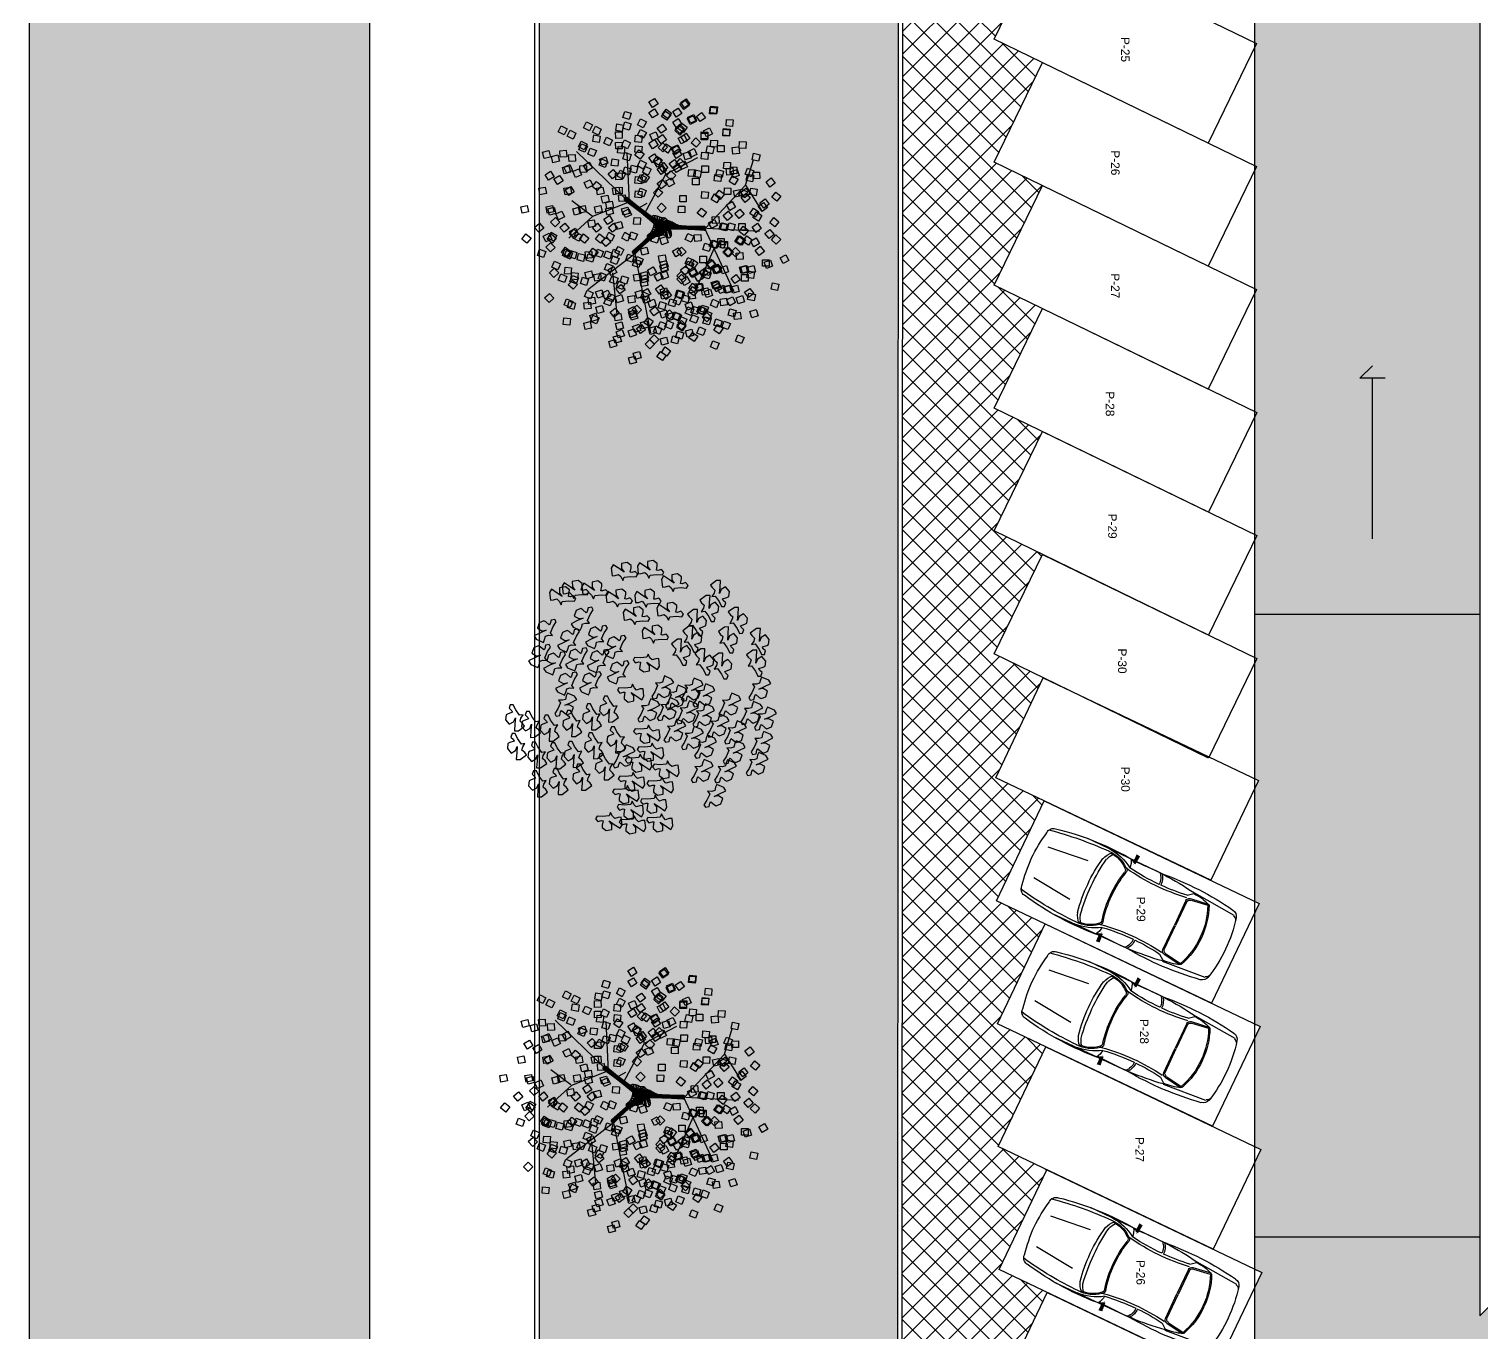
# Model space of a CAD drawing. Header units: inches. Extents: x -162 to 906, y 35 to 488.
# Drawn here: x 356.29 to 390.44, y 116.07 to 146.72 of the extents above; entities that cross this region are included whole.
import ezdxf

# ---------------------------------------------------------------- set-up
doc = ezdxf.new("R2010")
doc.units = ezdxf.units.IN
doc.header["$LTSCALE"] = 0.02
doc.header["$MEASUREMENT"] = 0
doc.set_wipeout_variables(frame=1)
for name, color, linetype, true_color in [('Car Parking block', 7, 'Continuous', 0xc29100), ('cars', 7, 'Continuous', 0xf7f7f7), ('FURN', 7, 'Continuous', 0xff4000), ('green bed', 7, 'Continuous', 0x145200), ('main rooad', 250, 'Continuous', 0x333333), ('parking numbers', 7, 'Continuous', 0xa87e00), ('parking pavers', 7, 'Continuous', 0xadadad), ('PLANTS', 7, 'Continuous', 0x218500), ('ROADS', 7, 'Continuous', 0x595959), ('TREE', 7, 'Continuous', 0x00fa00), ('walls', 7, 'Continuous', 0x614d9d)]:
    doc.layers.add(name, color=color, linetype=linetype, true_color=true_color)
doc.layers.add('Directions', color=7, linetype='Continuous')
doc.styles.get("Standard").update_dxf_attribs({"font": 'arial.ttf'})

# ---------------------------------------------------------------- blocks, each defined once
blk = doc.blocks.new('3DLF-S')
at = {"color": 3}
blk.add_3dface([(0, 0), (-4, -4, -4), (0, -8, -8), (4, -4, -4)], dxfattribs=at)
blk = doc.blocks.new('3DLFS-S')
at = {"color": 92}
for p, rotation in [((-7.2, 0.2, 10.5), 338.5232090204596), ((-21.8, -8.2, -0.5), 330.9453959009229), ((11.5, -2.2, 8.5), 25.76932762433872), ((28, -11.6, 2.5), 29.93151184050779), ((-11.2, -21.8), 349.3803447238449), ((11, -25.7, 1), 29.93151184050779)]:
    blk.add_blockref('3DLF-S', p, dxfattribs=dict(at, rotation=rotation))
blk.add_blockref('3DLF-S', (-1.8, -11.4, 4.8), dxfattribs=at)
blk = doc.blocks.new('T48')
at = {"color": 10, "extrusion": (6.99446e-33, -1, -1.83772e-16)}
for p, q in [((-0.0984, 0.0995, 0.6032), (-0.0413, 0.3873, 0.7588)), ((-0.1789, 0.1693, 0.6646), (-0.164, 0.3196, 0.8033)), ((-0.0984, 0.0995, 0.5958), (-0.2688, 0.2307, 0.725)), ((0.1651, 0.0063, 0.4593), (0.3567, 0.0169, 0.5895))]:
    blk.add_line(p, q, dxfattribs=at)
at = {"color": 10}
for p, q in [((0.1916, 0.0783, 0.5027), (0.1238, 0.2318, 0.5027)), ((0.1566, 0.0063, 0.4614), (0.2635, 0.2371, 0.6022)), ((-0.2519, -0.036, 0.508), (-0.3387, 0.0423, 0.5387)), ((0.1598, 0.0063, 0.4614), (0.3059, -0.1503, 0.6022)), ((-0.254, -0.0381, 0.5122), (-0.3271, -0.0931, 0.6011)), ((-0.12, -0.0885, 0.417), (-0.2519, -0.036, 0.508)), ((-0.0624, -0.0466, 0.3387), (0.0148, -0.1905, 0.3598)), ((-0.3111, -0.2741, 0.6445), (-0.1333, -0.1027, 0.4233)), ((-0.1168, -0.0885, 0.417), (-0.1253, -0.2699, 0.5122)), ((0.3059, -0.1503, 0.6022), (0.3641, -0.0582, 0.653)), ((0.3059, -0.1503, 0.6022), (0.3344, -0.2434, 0.6382)), ((0.0148, -0.1905, 0.3598), (0.0011, -0.2275, 0.4117)), ((0.0148, -0.1905, 0.3598), (0.1323, -0.2519, 0.3598))]:
    blk.add_line(p, q, dxfattribs=at)
at = {"color": 10, "extrusion": (1, 0, 0)}
blk.add_line((-0.0544, -0.0836, 0.4307), (-0.0929, -0.0624, 0.6985), dxfattribs=at)
at = {"color": 10}
blk.add_lwpolyline([(0.0317, 0.0392, -0.117832), (0.0349, 0.0351, -0.109862), (0.036, 0.0296, -0.036437), (0.0354, 0.0234, -0.034184), (0.0339, 0.0169, -0.070317), (0.0317, 0.0123, 0.121404), (0.0307, 0.0095, 0.105675), (0.0309, 0.0078, 0.10563), (0.0317, 0.0063, 0.11787), (0.034, 0.0048, 0.050289), (0.0402, 0.0032, 0.018663), (0.0459, 0.0025, 0.01497), (0.0529, 0.0021, 0.087147), (0.0578, 0.0029, -0.118281), (0.0614, 0.0032, -0.325615), (0.0642, 0.0004, -0.326103), (0.0624, -0.0032, -0.032273), (0.0591, -0.0046, 0.027106), (0.055, -0.0063, 0.002318), (0.0467, -0.0105, 0.008478), (0.0444, -0.0116, 0.036344), (0.042, -0.0132, -0.022039), (0.0381, -0.0159, -0.092744), (0.0318, -0.0183, 0.069203), (0.0233, -0.0212, 0.147866), (0.0177, -0.0264, -0.172152), (0.0127, -0.0307, -0.132721), (0.0065, -0.0313, 0.108842), (-0.0011, -0.0317, 0.053805), (-0.0066, -0.0339, -0.040641), (-0.0138, -0.037, -0.081395), (-0.0294, -0.0396, -0.221332), (-0.0349, -0.037, -0.079922), (-0.0366, -0.0342, -0.108313), (-0.037, -0.0317, -0.048517), (-0.0366, -0.0289, -0.02389), (-0.0349, -0.0233, -0.137674), (-0.0294, -0.0155, 0.264867), (-0.0275, -0.0106, 0.017693), (-0.028, -0.0077, 0.00755), (-0.0296, -0.0011, 0.004346), (-0.0318, 0.0072, 0.010497), (-0.0328, 0.0106, 0.070056), (-0.0345, 0.0141, 0.023562), (-0.0413, 0.0233, 0.090241), (-0.0474, 0.0285, -0.118501), (-0.0519, 0.0328, -0.08154), (-0.0529, 0.0353, -0.126697), (-0.0529, 0.037, -0.215241), (-0.0518, 0.0384, -0.116434), (-0.0487, 0.0392, -0.22855), (-0.0456, 0.0377, 0.214017), (-0.0423, 0.036, 0.07524), (-0.0392, 0.0363, 0.190759), (-0.0381, 0.037, 0.274563), (-0.038, 0.0385, -0.2385), (-0.0381, 0.0402, -0.087445), (-0.0371, 0.0416, -0.110244), (-0.036, 0.0423, -0.136741), (-0.0342, 0.0425, -0.06456), (-0.0307, 0.0413, -0.144236), (-0.0272, 0.038, 0.201708), (-0.0243, 0.036, 0.026586), (-0.0197, 0.0351, -0.015616), (-0.0116, 0.0339, -0.012911), (-0.0034, 0.0321, 0.016293), (0.0032, 0.0307, 0.100723), (0.0087, 0.0308, 0.063874), (0.0169, 0.0339, 0.158892), (0.0202, 0.0372, -0.171356), (0.0233, 0.0402, -0.140353), (0.0277, 0.0409, -0.14068)], format="xyb", close=True, dxfattribs=at)
blk.add_circle((0, 0, 0.0593), 0.0169, dxfattribs=at)
at = {"color": 10, "extrusion": (0.668965, 4.71754e-17, 0.743294)}
blk.add_circle((0.0067, 0.1929, 0.4486), 0.00635, dxfattribs=at)
at = {"color": 92, "xscale": 0.00423333291, "yscale": 0.00423333291, "zscale": 0.00423333291}
for p, rotation in [((-0.0512, 0.3634, 0.4773), 180), ((-0.0347, 0.3469, 0.5778), 180), ((0.2193, 0.2927, 0.6911), 127.0355451173859), ((-0.2751, 0.2492, 0.5313), 241.10908773184), ((-0.1257, 0.2737, 0.7715), 217.0355451173859), ((0.0646, 0.2942, 0.7715), 180), ((0.0532, 0.2187, 0.4392), 127.0355451173859), ((0.1697, 0.2419, 0.5345), 127.0355451173859), ((-0.2217, 0.214, 0.6223), 217.0355451173859), ((-0.0766, 0.2087, 0.5239), 217.0355451173859), ((-0.0983, 0.239, 0.6773), 180), ((0.0212, 0.2561, 0.581), 180), ((0.0782, 0.1863, 0.8901), 127.0355451173859), ((0.0824, 0.1895, 0.3736), 127.0355451173859), ((0.1019, 0.2041, 0.7334), 127.0355451173859), ((0.1566, 0.2654, 0.6181), 180), ((-0.2004, 0.1285, 0.6773), 217.0355451173859), ((-0.056, 0.1294, 0.5408), 217.0355451173859), ((-0.0313, 0.1487, 0.9155), 217.0355451173859), ((0.0646, 0.127, 0.8805), 180), ((0.3278, 0.115, 0.6159), 116.7371100578059), ((-0.2706, 0.0643, 0.3937), 241.10908773184), ((-0.2856, 0.0738, 0.6742), 260.280514680602), ((0.0356, 0.06, 0.8699), 217.0355451173859), ((0.0646, 0.1143, 0.3831), 180), ((0.1746, 0.1016, 0.8901), 90), ((0.1799, 0.1016, 0.3736), 90), ((0.2043, 0.1016, 0.7334), 90), ((0.2753, 0.0475, 0.4286), 105.1767250495332), ((-0.1363, 0.0536, 0.6773), 274.426310174705), ((0.0646, 0.0265, 0.8699), 180), ((0.1228, -0.0191, 0.6773), 105.1767250495332), ((-0.3807, 0.0017, 0.5165), 274.426310174705), ((-0.2887, 0.0017, 0.8181), 274.426310174705), ((-0.1701, 0.0017, 0.454), 274.426310174705), ((-0.1119, 0.0017, 0.9165), 274.426310174705), ((0.188, -0.0842, 0.6551), 105.1767250495332), ((-0.0904, -0.066, 0.9165), 311.4618552920909), ((0.24, -0.0892, 0.7673), 68.14117993214732), ((0.2855, -0.0824, 0.5175), 54.73338241883649), ((0.0168, -0.0972, 0.8329), 19.52835435071045), ((0.2622, -0.1654, 0.5673), 68.14117993214732), ((-0.2315, -0.1725, 0.8181), 311.4618552920909), ((-0.1488, -0.2181, 0.453), 294.8881552746311), ((-0.0451, -0.1141, 0.7705), 342.4928092333245), ((0.0639, -0.1597, 0.9017), 19.52835435071045), ((-0.305, -0.2279, 0.5165), 311.4618552920909), ((-0.2725, -0.2122, 0.6456), 311.4618552920909), ((-0.0451, -0.166, 0.9017), 342.4928092333245), ((0.0694, -0.1975, 0.4646), 28.35728449507812), ((0.0977, -0.2045, 0.6371), 19.52835435071045), ((-0.0635, -0.1995, 0.4646), 351.3217393776923), ((-0.0451, -0.2782, 0.6371), 342.4928092333245), ((0.1544, -0.2796, 0.7345), 19.52835435071045), ((-0.0451, -0.3163, 0.7345), 342.4928092333245), ((0.0947, -0.3242, 0.635), 19.52835435071045), ((0.0952, -0.3294, 0.508), 20.68147253157148)]:
    blk.add_blockref('3DLFS-S', p, dxfattribs=dict(at, rotation=rotation))
at = {"xscale": 0.00423333291, "yscale": 0.00423333291, "zscale": 0.00423333291}
for p, rotation in [((-0.0783, -0.0074, 0.9843), 319.1446237411043), ((0.0603, -0.0508, 0.9843), 46.3875157474432)]:
    blk.add_blockref('3DLF-S', p, dxfattribs=dict(at, rotation=rotation))
blk.add_blockref('3DLF-S', (0, -0.0508, 0.9843), dxfattribs=at)
at = {"color": 10}
mesh = blk.add_polymesh((2, 36), dxfattribs=dict(at, n_close=True))
for k, corner in enumerate([(-0.0046, 0.0044, 0.2678), (-0.0035, 0.0053, 0.2678), (-0.0022, 0.0061, 0.2678), (-0.0009, 0.0067, 0.2678), (0.0006, 0.007, 0.2678), (0.0021, 0.007, 0.2678), (0.0035, 0.0068, 0.2678), (0.0049, 0.0063, 0.2678), (0.0062, 0.0056, 0.2678), (0.0074, 0.0047, 0.2678), (0.0083, 0.0036, 0.2678), (0.0091, 0.0023, 0.2678), (0.0097, 0.0009, 0.2678), (0.0099, -0.0005, 0.2678), (0.01, -0.002, 0.2678), (0.0098, -0.0034, 0.2678), (0.0093, -0.0048, 0.2678), (0.0086, -0.0061, 0.2678), (0.0077, -0.0073, 0.2678), (0.0066, -0.0083, 0.2678), (0.0053, -0.009, 0.2678), (0.0039, -0.0096, 0.2678), (0.0025, -0.0099, 0.2678), (0.001, -0.0099, 0.2678), (-0.0004, -0.0097, 0.2678), (-0.0018, -0.0092, 0.2678), (-0.0031, -0.0085, 0.2678), (-0.0043, -0.0076, 0.2678), (-0.0053, -0.0065, 0.2678), (-0.006, -0.0052, 0.2678), (-0.0066, -0.0039, 0.2678), (-0.0069, -0.0024, 0.2678), (-0.0069, -0.0009, 0.2678), (-0.0067, 0.0005, 0.2678), (-0.0062, 0.0019, 0.2678), (-0.0055, 0.0032, 0.2678), (-0.0963, 0.0992, 0.5969), (-0.0957, 0.0985, 0.5976), (-0.0954, 0.0978, 0.5983), (-0.0951, 0.0969, 0.599), (-0.0951, 0.096, 0.5996), (-0.0952, 0.095, 0.6001), (-0.0955, 0.094, 0.6006), (-0.0959, 0.0931, 0.6009), (-0.0965, 0.0922, 0.6011), (-0.0972, 0.0913, 0.6011), (-0.098, 0.0906, 0.6011), (-0.0989, 0.0899, 0.6009), (-0.0999, 0.0894, 0.6006), (-0.1008, 0.0891, 0.6001), (-0.1018, 0.0889, 0.5996), (-0.1027, 0.0889, 0.599), (-0.1036, 0.0891, 0.5983), (-0.1043, 0.0894, 0.5976), (-0.105, 0.0899, 0.5969), (-0.1055, 0.0906, 0.5961), (-0.1059, 0.0913, 0.5954), (-0.1061, 0.0922, 0.5948), (-0.1062, 0.0931, 0.5942), (-0.1061, 0.0941, 0.5936), (-0.1058, 0.0951, 0.5932), (-0.1053, 0.096, 0.5929), (-0.1048, 0.0969, 0.5927), (-0.1041, 0.0978, 0.5926), (-0.1032, 0.0985, 0.5927), (-0.1024, 0.0992, 0.5929), (-0.1014, 0.0997, 0.5932), (-0.1004, 0.1, 0.5936), (-0.0995, 0.1002, 0.5942), (-0.0986, 0.1002, 0.5948), (-0.0977, 0.1, 0.5954), (-0.0969, 0.0997, 0.5961)]):
    mesh.set_mesh_vertex(divmod(k, 36), corner)
mesh = blk.add_polymesh((2, 36), dxfattribs=dict(at, n_close=True))
for k, corner in enumerate([(-0.0047, -0.0042, 0.2678), (-0.0056, -0.0031, 0.2678), (-0.0063, -0.0017, 0.2678), (-0.0067, -0.0003, 0.2678), (-0.0069, 0.0011, 0.2678), (-0.0068, 0.0026, 0.2678), (-0.0065, 0.004, 0.2678), (-0.0059, 0.0054, 0.2678), (-0.0051, 0.0066, 0.2678), (-0.0041, 0.0077, 0.2678), (-0.0029, 0.0086, 0.2678), (-0.0016, 0.0093, 0.2678), (-0.0002, 0.0097, 0.2678), (0.0013, 0.0099, 0.2678), (0.0028, 0.0098, 0.2678), (0.0042, 0.0095, 0.2678), (0.0056, 0.0089, 0.2678), (0.0068, 0.0081, 0.2678), (0.0079, 0.0071, 0.2678), (0.0088, 0.0059, 0.2678), (0.0094, 0.0046, 0.2678), (0.0099, 0.0032, 0.2678), (0.01, 0.0017, 0.2678), (0.01, 0.0002, 0.2678), (0.0096, -0.0012, 0.2678), (0.009, -0.0026, 0.2678), (0.0082, -0.0038, 0.2678), (0.0072, -0.0049, 0.2678), (0.0061, -0.0058, 0.2678), (0.0047, -0.0064, 0.2678), (0.0033, -0.0069, 0.2678), (0.0019, -0.007, 0.2678), (0.0004, -0.007, 0.2678), (-0.0011, -0.0066, 0.2678), (-0.0024, -0.0061, 0.2678), (-0.0036, -0.0053, 0.2678), (-0.1348, -0.0955, 0.4233), (-0.1341, -0.0951, 0.4241), (-0.1334, -0.0948, 0.4248), (-0.1325, -0.0946, 0.4254), (-0.1316, -0.0946, 0.426), (-0.1306, -0.0948, 0.4266), (-0.1297, -0.0952, 0.427), (-0.1287, -0.0957, 0.4273), (-0.1279, -0.0963, 0.4275), (-0.1271, -0.0971, 0.4276), (-0.1264, -0.098, 0.4275), (-0.1258, -0.0989, 0.4273), (-0.1254, -0.0999, 0.427), (-0.1252, -0.1009, 0.4266), (-0.1251, -0.1019, 0.426), (-0.1251, -0.1028, 0.4254), (-0.1254, -0.1036, 0.4248), (-0.1258, -0.1044, 0.4241), (-0.1263, -0.105, 0.4233), (-0.127, -0.1055, 0.4226), (-0.1278, -0.1058, 0.4219), (-0.1287, -0.1059, 0.4212), (-0.1296, -0.1059, 0.4206), (-0.1305, -0.1057, 0.4201), (-0.1315, -0.1054, 0.4196), (-0.1324, -0.1049, 0.4193), (-0.1333, -0.1042, 0.4191), (-0.1341, -0.1034, 0.4191), (-0.1348, -0.1026, 0.4191), (-0.1353, -0.1016, 0.4193), (-0.1357, -0.1006, 0.4196), (-0.136, -0.0997, 0.4201), (-0.1361, -0.0987, 0.4206), (-0.136, -0.0978, 0.4212), (-0.1358, -0.0969, 0.4219), (-0.1354, -0.0962, 0.4226)]):
    mesh.set_mesh_vertex(divmod(k, 36), corner)
mesh = blk.add_polymesh((2, 36), dxfattribs=dict(at, n_close=True))
for k, corner in enumerate([(0.0169, 0, 0.0593), (0.0167, 0.0029, 0.0593), (0.0159, 0.0058, 0.0593), (0.0147, 0.0085, 0.0593), (0.013, 0.0109, 0.0593), (0.0109, 0.013, 0.0593), (0.0085, 0.0147, 0.0593), (0.0058, 0.0159, 0.0593), (0.0029, 0.0167, 0.0593), (0, 0.0169, 0.0593), (-0.0029, 0.0167, 0.0593), (-0.0058, 0.0159, 0.0593), (-0.0085, 0.0147, 0.0593), (-0.0109, 0.013, 0.0593), (-0.013, 0.0109, 0.0593), (-0.0147, 0.0085, 0.0593), (-0.0159, 0.0058, 0.0593), (-0.0167, 0.0029, 0.0593), (-0.0169, 0, 0.0593), (-0.0167, -0.0029, 0.0593), (-0.0159, -0.0058, 0.0593), (-0.0147, -0.0085, 0.0593), (-0.013, -0.0109, 0.0593), (-0.0109, -0.013, 0.0593), (-0.0085, -0.0147, 0.0593), (-0.0058, -0.0159, 0.0593), (-0.0029, -0.0167, 0.0593), (0, -0.0169, 0.0593), (0.0029, -0.0167, 0.0593), (0.0058, -0.0159, 0.0593), (0.0085, -0.0147, 0.0593), (0.0109, -0.013, 0.0593), (0.013, -0.0109, 0.0593), (0.0147, -0.0085, 0.0593), (0.0159, -0.0058, 0.0593), (0.0167, -0.0029, 0.0593), (0.0223, 0.0396), (0.015, 0.0329), (0.0052, 0.0305), (-0.0048, 0.0324), (-0.0147, 0.0344), (-0.0247, 0.0361), (-0.0327, 0.0421), (-0.0383, 0.0368), (-0.0474, 0.0389), (-0.0522, 0.0334), (-0.0448, 0.0267), (-0.0381, 0.0191), (-0.0328, 0.0105), (-0.0301, 0.0007), (-0.0278, -0.0091), (-0.0317, -0.0177), (-0.0361, -0.0268), (-0.0354, -0.0365), (-0.0263, -0.0395), (-0.0163, -0.0378), (-0.0068, -0.0341), (0.0028, -0.0311), (0.0128, -0.0306), (0.0199, -0.0236), (0.0288, -0.019), (0.0384, -0.0157), (0.047, -0.0103), (0.0561, -0.0059), (0.0642, -0.0006), (0.0566, 0.0025), (0.0465, 0.0024), (0.0365, 0.004), (0.031, 0.0108), (0.0348, 0.0202), (0.036, 0.0303), (0.0317, 0.0392)]):
    mesh.set_mesh_vertex(divmod(k, 36), corner)
mesh = blk.add_polymesh((2, 36), dxfattribs=dict(at, n_close=True))
for k, corner in enumerate([(0.0169, 0, 0.0593), (0.0167, 0.0029, 0.0593), (0.0159, 0.0058, 0.0593), (0.0147, 0.0085, 0.0593), (0.013, 0.0109, 0.0593), (0.0109, 0.013, 0.0593), (0.0085, 0.0147, 0.0593), (0.0058, 0.0159, 0.0593), (0.0029, 0.0167, 0.0593), (0, 0.0169, 0.0593), (-0.0029, 0.0167, 0.0593), (-0.0058, 0.0159, 0.0593), (-0.0085, 0.0147, 0.0593), (-0.0109, 0.013, 0.0593), (-0.013, 0.0109, 0.0593), (-0.0147, 0.0085, 0.0593), (-0.0159, 0.0058, 0.0593), (-0.0167, 0.0029, 0.0593), (-0.0169, 0, 0.0593), (-0.0167, -0.0029, 0.0593), (-0.0159, -0.0058, 0.0593), (-0.0147, -0.0085, 0.0593), (-0.013, -0.0109, 0.0593), (-0.0109, -0.013, 0.0593), (-0.0085, -0.0147, 0.0593), (-0.0058, -0.0159, 0.0593), (-0.0029, -0.0167, 0.0593), (0, -0.0169, 0.0593), (0.0029, -0.0167, 0.0593), (0.0058, -0.0159, 0.0593), (0.0085, -0.0147, 0.0593), (0.0109, -0.013, 0.0593), (0.013, -0.0109, 0.0593), (0.0147, -0.0085, 0.0593), (0.0159, -0.0058, 0.0593), (0.0167, -0.0029, 0.0593), (0.0116, 0, 0.2773), (0.0115, 0.002, 0.2773), (0.0109, 0.004, 0.2773), (0.0101, 0.0058, 0.2773), (0.0089, 0.0075, 0.2773), (0.0075, 0.0089, 0.2773), (0.0058, 0.0101, 0.2773), (0.004, 0.0109, 0.2773), (0.002, 0.0115, 0.2773), (0, 0.0116, 0.2773), (-0.002, 0.0115, 0.2773), (-0.004, 0.0109, 0.2773), (-0.0058, 0.0101, 0.2773), (-0.0075, 0.0089, 0.2773), (-0.0089, 0.0075, 0.2773), (-0.0101, 0.0058, 0.2773), (-0.0109, 0.004, 0.2773), (-0.0115, 0.002, 0.2773), (-0.0116, 0, 0.2773), (-0.0115, -0.002, 0.2773), (-0.0109, -0.004, 0.2773), (-0.0101, -0.0058, 0.2773), (-0.0089, -0.0075, 0.2773), (-0.0075, -0.0089, 0.2773), (-0.0058, -0.0101, 0.2773), (-0.004, -0.0109, 0.2773), (-0.002, -0.0115, 0.2773), (0, -0.0116, 0.2773), (0.002, -0.0115, 0.2773), (0.004, -0.0109, 0.2773), (0.0058, -0.0101, 0.2773), (0.0075, -0.0089, 0.2773), (0.0089, -0.0075, 0.2773), (0.0101, -0.0058, 0.2773), (0.0109, -0.004, 0.2773), (0.0115, -0.002, 0.2773)]):
    mesh.set_mesh_vertex(divmod(k, 36), corner)
mesh = blk.add_polymesh((2, 36), dxfattribs=dict(at, n_close=True))
for k, corner in enumerate([(0.0095, 0, 0.2741), (0.0094, 0.0015, 0.2741), (0.009, 0.0029, 0.2741), (0.0084, 0.0042, 0.2741), (0.0075, 0.0054, 0.2741), (0.0065, 0.0065, 0.2741), (0.0053, 0.0073, 0.2741), (0.004, 0.008, 0.2741), (0.0025, 0.0083, 0.2741), (0.0011, 0.0085, 0.2741), (-0.0004, 0.0083, 0.2741), (-0.0018, 0.008, 0.2741), (-0.0032, 0.0073, 0.2741), (-0.0044, 0.0065, 0.2741), (-0.0054, 0.0054, 0.2741), (-0.0063, 0.0042, 0.2741), (-0.0069, 0.0029, 0.2741), (-0.0073, 0.0015, 0.2741), (-0.0074, 0, 0.2741), (-0.0073, -0.0015, 0.2741), (-0.0069, -0.0029, 0.2741), (-0.0063, -0.0042, 0.2741), (-0.0054, -0.0054, 0.2741), (-0.0044, -0.0065, 0.2741), (-0.0032, -0.0073, 0.2741), (-0.0018, -0.008, 0.2741), (-0.0004, -0.0083, 0.2741), (0.0011, -0.0085, 0.2741), (0.0025, -0.0083, 0.2741), (0.004, -0.008, 0.2741), (0.0053, -0.0073, 0.2741), (0.0065, -0.0065, 0.2741), (0.0075, -0.0054, 0.2741), (0.0084, -0.0042, 0.2741), (0.009, -0.0029, 0.2741), (0.0094, -0.0015, 0.2741), (0.1567, 0.0131, 0.4625), (0.1559, 0.013, 0.4632), (0.1551, 0.0127, 0.4639), (0.1544, 0.0122, 0.4646), (0.1537, 0.0116, 0.4652), (0.1531, 0.0108, 0.4657), (0.1526, 0.0099, 0.4662), (0.1523, 0.0089, 0.4665), (0.1521, 0.0078, 0.4667), (0.152, 0.0067, 0.4667), (0.1521, 0.0056, 0.4667), (0.1523, 0.0046, 0.4665), (0.1526, 0.0036, 0.4662), (0.1531, 0.0027, 0.4657), (0.1537, 0.0019, 0.4652), (0.1544, 0.0012, 0.4646), (0.1551, 0.0008, 0.4639), (0.1559, 0.0005, 0.4632), (0.1567, 0.0004, 0.4625), (0.1576, 0.0005, 0.4617), (0.1583, 0.0008, 0.461), (0.1591, 0.0012, 0.4604), (0.1598, 0.0019, 0.4597), (0.1604, 0.0027, 0.4592), (0.1608, 0.0036, 0.4588), (0.1612, 0.0046, 0.4585), (0.1614, 0.0056, 0.4583), (0.1615, 0.0067, 0.4582), (0.1614, 0.0078, 0.4583), (0.1612, 0.0089, 0.4585), (0.1608, 0.0099, 0.4588), (0.1604, 0.0108, 0.4592), (0.1598, 0.0116, 0.4597), (0.1591, 0.0122, 0.4604), (0.1583, 0.0127, 0.461), (0.1576, 0.013, 0.4617)]):
    mesh.set_mesh_vertex(divmod(k, 36), corner)
blk = doc.blocks.new('TREE-0')
at = {"layer": 'PLANTS', "xscale": 43.21897731321276, "yscale": 43.21897731321276, "zscale": 43.21897731321276}
blk.add_blockref('T48', (1.26, -0.38), dxfattribs=at)
blk = doc.blocks.new('A$C333B0BB0')
at = {"layer": 'FURN', "xscale": 1.012499999999818, "yscale": 1.012499999999818, "zscale": 1.012499999999818}
blk.add_blockref('TREE-0', (21.2, 20.82, -39.92), dxfattribs=at)
blk = doc.blocks.new('BRANCHS', base_point=(1.4853, 0.588))
for p, q in [((1.5146, 0.6522), (1.4864, 0.6366)), ((1.4864, 0.6366), (1.4921, 0.6254)), ((1.4921, 0.6254), (1.5019, 0.6135)), ((1.5019, 0.6135), (1.4971, 0.6014)), ((1.5313, 0.6501), (1.5146, 0.6522)), ((1.5199, 0.5964), (1.5255, 0.6211)), ((1.5292, 0.6122), (1.5199, 0.5964)), ((1.5255, 0.6211), (1.5313, 0.6501)), ((1.5487, 0.6203), (1.5292, 0.6122)), ((1.5622, 0.5996), (1.5487, 0.6203)), ((1.4971, 0.6014), (1.4858, 0.588)), ((1.4858, 0.588), (1.5005, 0.5883)), ((1.5005, 0.5883), (1.5139, 0.5633)), ((1.5139, 0.5633), (1.5211, 0.5412)), ((1.5291, 0.572), (1.5482, 0.5759)), ((1.5308, 0.5654), (1.5291, 0.572)), ((1.5407, 0.5536), (1.5308, 0.5654)), ((1.5336, 0.5396), (1.5407, 0.5536)), ((1.5482, 0.5759), (1.5568, 0.5791)), ((1.5568, 0.5791), (1.5622, 0.5996)), ((1.5211, 0.5412), (1.5336, 0.5396))]:
    blk.add_line(p, q)
blk = doc.blocks.new('GI')
at = {"layer": 'TREE', "color": 114}
for p, xscale, yscale, zscale, rotation in [((-0.107, 1.567), 2.743199999999974, 2.743199999999974, 2.743199999999974, 60.00000000000104), ((0.382, 1.499), 2.743199999999974, 2.743199999999974, 2.743199999999974, 60.00000000000104), ((-0.233, 1.364), 2.743199999999974, 2.743199999999974, 2.743199999999974, 60.00000000000104), ((0.161, 1.372), 2.743199999999974, 2.743199999999974, 2.743199999999974, 60.00000000000104), ((0.658, 1.313), 2.743199999999974, 2.743199999999974, 2.743199999999974, 60.00000000000104), ((-0.851, 1.206), 2.743199999999974, 2.743199999999974, 2.743199999999974, 119.999999999999), ((-0.359, 1.119), 2.743199999999974, 2.743199999999974, 2.743199999999974, 60.00000000000104), ((0.019, 1.203), 2.743199999999974, 2.743199999999974, 2.743199999999974, 60.00000000000104), ((0.484, 1.212), 2.743199999999974, 2.743199999999974, 2.743199999999974, 60.00000000000104), ((-1.048, 1.012), 2.743199999999974, 2.743199999999974, 2.743199999999974, 119.999999999999), ((-0.898, 0.928), 2.743199999999974, 2.743199999999974, 2.743199999999974, 119.999999999999), ((-0.091, 1.034), 2.743199999999974, 2.743199999999974, 2.743199999999974, 60.00000000000104), ((0.319, 1.068), 2.743199999999974, 2.743199999999974, 2.743199999999974, 60.00000000000104), ((-0.725, 0.86), 2.743199999999974, 2.743199999999974, 2.743199999999974, 119.999999999999), ((-0.422, 0.84), 2.743199999999974, 2.743199999999974, 2.743199999999974, 60.00000000000104), ((-0.154, 0.789), 2.743199999999974, 2.743199999999974, 2.743199999999974, 60.00000000000104), ((0.201, 0.832), 2.743199999999974, 2.743199999999974, 2.743199999999974, 60.00000000000104), ((0.545, 0.889), 2.743199999999888, 2.743199999999888, 2.743199999999888, 180), ((-1.221, 0.75), 2.743199999999974, 2.743199999999974, 2.743199999999974, 119.999999999999), ((-1.008, 0.674), 2.743199999999974, 2.743199999999974, 2.743199999999974, 119.999999999999), ((-0.646, 0.716), 2.743199999999974, 2.743199999999974, 2.743199999999974, 119.999999999999), ((-0.338, 0.72), 2.743199999999888, 2.743199999999888, 2.743199999999888, 180), ((0.122, 0.604), 2.743199999999974, 2.743199999999974, 2.743199999999974, 60.00000000000104), ((-0.89, 0.488), 2.743199999999974, 2.743199999999974, 2.743199999999974, 119.999999999999), ((-0.527, 0.522), 2.743199999999974, 2.743199999999974, 2.743199999999974, 119.999999999999), ((-0.257, 0.544), 2.743199999999974, 2.743199999999974, 2.743199999999974, 60.00000000000104), ((-0.78, 0.319), 2.743199999999974, 2.743199999999974, 2.743199999999974, 119.999999999999), ((-0.512, 0.336), 2.743199999999974, 2.743199999999974, 2.743199999999974, 119.999999999999), ((0.074, 0.392), 2.743199999999974, 2.743199999999974, 2.743199999999974, 60.00000000000104), ((-0.322, 0.243), 2.743199999999974, 2.743199999999974, 2.743199999999974, 119.999999999999), ((0.167, 0.1), 2.743199999999974, 2.743199999999974, 2.743199999999974, 119.999999999999), ((-1.34, 0.171), 2.743199999999888, 2.743199999999888, 2.743199999999888, 180), ((-1.024, 0.112), 2.743199999999888, 2.743199999999888, 2.743199999999888, 180), ((-0.464, 0.078), 2.743199999999888, 2.743199999999888, 2.743199999999888, 180), ((-0.093, 0.171), 2.743199999999888, 2.743199999999888, 2.743199999999888, 180), ((1.394, 0.194), 2.743199999999974, 2.743199999999974, 2.743199999999974, 299.9999999999989), ((-1.19, -0.1), 2.743199999999888, 2.743199999999888, 2.743199999999888, 180), ((-0.827, -0.091), 2.743199999999888, 2.743199999999888, 2.743199999999888, 180), ((-0.653, -0.032), 2.743199999999888, 2.743199999999888, 2.743199999999888, 180), ((-0.22, -0.015), 2.743199999999888, 2.743199999999888, 2.743199999999888, 180), ((0.017, -0.117), 2.743199999999888, 2.743199999999888, 2.743199999999888, 180), ((1.362, 0.033), 2.743199999999974, 2.743199999999974, 2.743199999999974, 299.9999999999989), ((-0.527, -0.294), 2.743199999999888, 2.743199999999888, 2.743199999999888, 180), ((-0.385, -0.167), 2.743199999999888, 2.743199999999888, 2.743199999999888, 180), ((-0.164, -0.176), 2.743199999999888, 2.743199999999888, 2.743199999999888, 180), ((0.332, -0.255), 2.743199999999974, 2.743199999999974, 2.743199999999974, 119.999999999999), ((1.22, -0.144), 2.743199999999974, 2.743199999999974, 2.743199999999974, 299.9999999999989), ((-1.347, -0.438), 2.743199999999888, 2.743199999999888, 2.743199999999888, 180), ((-1.079, -0.311), 2.743199999999888, 2.743199999999888, 2.743199999999888, 180), ((-0.906, -0.463), 2.743199999999888, 2.743199999999888, 2.743199999999888, 180), ((-0.724, -0.353), 2.743199999999888, 2.743199999999888, 2.743199999999888, 180), ((-0.346, -0.438), 2.743199999999888, 2.743199999999888, 2.743199999999888, 180), ((-0.212, -0.37), 2.743199999999888, 2.743199999999888, 2.743199999999888, 180), ((0.392, -0.381), 2.743199999999974, 2.743199999999974, 2.743199999999974, 299.9999999999989), ((0.692, -0.339), 2.743199999999974, 2.743199999999974, 2.743199999999974, 299.9999999999989), ((0.976, -0.305), 2.743199999999974, 2.743199999999974, 2.743199999999974, 299.9999999999989), ((-1.19, -0.632), 2.743199999999888, 2.743199999999888, 2.743199999999888, 180), ((-0.614, -0.607), 2.743199999999888, 2.743199999999888, 2.743199999999888, 180), ((0.146, -0.471), 2.743199999999974, 2.743199999999974, 2.743199999999974, 240.0000000000011), ((0.771, -0.567), 2.743199999999974, 2.743199999999974, 2.743199999999974, 299.9999999999989), ((1.181, -0.542), 2.743199999999974, 2.743199999999974, 2.743199999999974, 299.9999999999989), ((-0.843, -0.75), 2.743199999999888, 2.743199999999888, 2.743199999999888, 180), ((-0.107, -0.615), 2.743199999999974, 2.743199999999974, 2.743199999999974, 240.0000000000011), ((0.185, -0.665), 2.743199999999974, 2.743199999999974, 2.743199999999974, 240.0000000000011), ((0.495, -0.677), 2.743199999999974, 2.743199999999974, 2.743199999999974, 299.9999999999989), ((-0.992, -0.835), 2.743199999999888, 2.743199999999888, 2.743199999999888, 180), ((-0.272, -0.75), 2.743199999999974, 2.743199999999974, 2.743199999999974, 240.0000000000011), ((0.303, -0.826), 2.743199999999974, 2.743199999999974, 2.743199999999974, 240.0000000000011), ((0.724, -0.922), 2.743199999999974, 2.743199999999974, 2.743199999999974, 299.9999999999989), ((1.015, -0.795), 2.743199999999974, 2.743199999999974, 2.743199999999974, 299.9999999999989), ((-0.677, -0.995), 2.743199999999888, 2.743199999999888, 2.743199999999888, 180), ((-0.075, -0.986), 2.743199999999974, 2.743199999999974, 2.743199999999974, 240.0000000000011), ((0.343, -1.037), 2.743199999999974, 2.743199999999974, 2.743199999999974, 240.0000000000011), ((-0.485, -1.079), 2.743199999999974, 2.743199999999974, 2.743199999999974, 240.0000000000011), ((0.035, -1.214), 2.743199999999974, 2.743199999999974, 2.743199999999974, 240.0000000000011), ((-0.312, -1.265), 2.743199999999974, 2.743199999999974, 2.743199999999974, 240.0000000000011), ((0.406, -1.24), 2.743199999999974, 2.743199999999974, 2.743199999999974, 240.0000000000011)]:
    blk.add_blockref('BRANCHS', p, dxfattribs=dict(at, xscale=xscale, yscale=yscale, zscale=zscale, rotation=rotation))
at = {"layer": 'TREE', "color": 114, "xscale": 2.743199999999888, "yscale": 2.743199999999888, "zscale": 2.743199999999888}
for p in [(0.542, 0.663), (0.984, 0.714), (0.81, 0.63), (0.377, 0.444), (0.692, 0.401), (0.921, 0.342), (1.173, 0.486), (0.526, 0.216), (0.282, 0.114), (0.755, 0.063), (1.023, 0.063), (0.534, -0.038)]:
    blk.add_blockref('BRANCHS', p, dxfattribs=at)
blk = doc.blocks.new('A$C1E446A63')
at = {"layer": 'PLANTS', "xscale": 4.725794034617138, "yscale": 4.725794034618957, "zscale": 4.725794034618929}
blk.add_blockref('GI', (10.464, 0.75), dxfattribs=at)
blk = doc.blocks.new('CAR34')
blk.add_wipeout([(33.9, 117.5), (34, 127.8), (32.7, 148.4), (29.4, 170.1), (29.1, 170.6), (26.7, 174.2), (25.1, 174.9), (0.3, 177.8), (-0.3, 177.7), (-26.3, 174.7), (-27.4, 173.8), (-29, 171.7), (-29.8, 168.1), (-30.7, 163.2), (-31.4, 158.7), (-32.1, 153.7), (-33.2, 143.5), (-33.8, 133.7), (-34, 126.9), (-34, 118.7), (-33.7, 112.3), (-33.1, 103.2), (-38.3, 102.7), (-37.9, 99.6), (-33.1, 100.3), (-33, 95.9), (-33, 91), (-33.2, 87.3), (-33.2, 83.8), (-33.2, 80.4), (-33, 77.4), (-33.5, 71.8), (-33.7, 67.4), (-34, 57.8), (-33.9, 47.6), (-33.7, 42.2), (-33.4, 36.2), (-32.4, 26.2), (-31.4, 18), (-30, 12), (-27.5, 9.7), (-23.2, 8.5), (-17.9, 7.6), (-11.4, 6.8), (-3.9, 6.3), (3.5, 6.2), (13.2, 6.9), (19.9, 7.9), (22.7, 8.4), (24.3, 8.8), (26.2, 9.2), (27.2, 9.5), (29.2, 10.9), (30.8, 14.1), (31.3, 17.7), (32, 22.7), (32.6, 27.8), (33.1, 32.7), (33.4, 36.8), (33.7, 41.5), (34, 49), (33.9, 54.2), (34, 57.8), (34, 61.3), (33.9, 63.5), (33.7, 68.1), (33.5, 71), (33, 77.8), (33.2, 88.7), (33.1, 100.3), (38, 99.8), (38.3, 102.7), (33.1, 102.9), (33.1, 105.4)])
for p, q in [((-17.1, 135.8), (-13.5, 169.3)), ((17.1, 135.8), (13.5, 169.3)), ((-33, 77.8), (-33.2, 143.5)), ((33, 77.8), (33.2, 143.5)), ((-30.2, 48), (-27.5, 11.7)), ((-26.1, 52.3), (-29.4, 48)), ((-24.6, 48.9), (-26.7, 34.2)), ((-23.7, 47.9), (-25.7, 34.1)), ((-21.6, 51.5), (0, 51.5)), ((-20.7, 50.5), (0, 50.5)), ((21.6, 51.5), (0, 51.5)), ((20.7, 50.5), (0, 50.5)), ((23.7, 47.9), (25.7, 34.1)), ((24.6, 48.9), (26.7, 34.2)), ((26.1, 52.3), (29.4, 48)), ((30.2, 48), (27.5, 11.7)), ((-26.7, 11.7), (-26, 10)), ((26.7, 11.7), (26, 10)), ((-26, 10), (-24.3, 8.7)), ((26, 10), (24.3, 8.7))]:
    blk.add_line(p, q)
at = {"const_width": 0.25}
for points in [[(-32.1, 102.7), (-38.3, 102.7), (-37.9, 99.8), (-30.7, 100.5), (-31.6, 103.1), (-37.5, 100.2), (-37, 102.4), (-36.1, 102.7), (-36.1, 102.4), (-35.2, 102), (-35.2, 102), (-36.1, 102), (-34.3, 101.6), (-29.8, 101.6)], [(32.1, 102.7), (38.3, 102.7), (37.9, 99.8), (30.7, 100.5), (31.6, 103.1), (37.5, 100.2), (37, 102.4), (36.1, 102.7), (36.1, 102.4), (35.2, 102), (35.2, 102), (36.1, 102), (34.3, 101.6), (29.8, 101.6)], [(-33.2, 87.3), (-33.2, 80.4)], [(33.2, 87.3), (33.2, 80.4)], [(-34, 57.8), (-33.9, 50.5)], [(34, 57.8), (33.9, 50.5)]]:
    blk.add_lwpolyline(points, dxfattribs=at)
for centre, radius, start, end in [((260, 121.4), 291.2, 169.4541, 179.5083), ((-23.5, 169.3), 6, 90, 170.6377), ((3.2, 37), 140.8, 91.3011, 100.924), ((-3.2, 37), 140.8, 79.076, 88.6989), ((23.5, 169.3), 6, 9.3623, 90), ((-260, 121.4), 291.2, 0.4917, 10.5459), ((200.9, 123.9), 234.9, 168.6278, 185.1651), ((-200.9, 123.9), 234.9, 354.8349, 11.3722), ((-1.6, 20.1), 108, 89.1478, 101.8872), ((1.6, 20.1), 108, 78.1128, 90.8522), ((8.4, 126.1), 41.6, 182.8594, 213.5108), ((-6, 122.4), 25.2, 176.3967, 220.327), ((-18.3, 108.6), 18, 107.7492, 134.8815), ((-20.3, 108.4), 15.2, 107.0238, 130.553), ((-8.9, 121.6), 21.4, 178.6708, 222.4002), ((0.8, -34.8), 159.9, 90.2917, 99.1865), ((-0.8, -34.8), 159.9, 80.8135, 89.7083), ((18.3, 108.6), 18, 45.1185, 72.2508), ((8.9, 121.6), 21.4, 317.5998, 1.3292), ((20.3, 108.4), 15.2, 49.447, 72.9762), ((6, 122.4), 25.2, 319.673, 3.6033), ((-8.4, 126.1), 41.6, 326.4892, 357.1406), ((212.7, 86.3), 245.8, 175.6499, 188.9842), ((-25.7, 116.1), 13, 235.5917, 267.419), ((-22.5, 107.2), 3, 202.3245, 284.5329), ((-192.2, 76.4), 170, 351.6343, 9.7521), ((-21.9, 108.3), 3, 201.6719, 283.9477), ((-1.1, 24.9), 82, 89.2051, 104.5329), ((-1.1, 24.9), 83, 89.2147, 103.9477), ((1.1, 24.9), 83, 76.0523, 90.7853), ((1.1, 24.9), 82, 75.4671, 90.7949), ((21.9, 108.3), 3, 256.0523, 338.3281), ((22.5, 107.2), 3, 255.4671, 337.6755), ((192.2, 76.4), 170, 170.2479, 188.3657), ((25.7, 116.1), 13, 272.581, 304.4083), ((-212.7, 86.3), 245.8, 351.0158, 4.3501), ((-26.4, 103.1), 0.1, 8.4482, 39.7035), ((-205, 76.5), 180.7, 359.9659, 8.4482), ((205, 76.5), 180.7, 171.5518, 180.0341), ((26.4, 103.1), 0.1, 140.2965, 171.5518), ((217.9, 54.7), 252, 174.7327, 189.257), ((-24.7, 87.9), 11.6, 224.575, 271.5147), ((593.3, 77.8), 626.3, 180, 180.305), ((-24.7, 87.9), 13, 230.7748, 271.7521), ((-189, 76.1), 164.7, 351.6866, 359.5535), ((-24.4, 76.4), 0.1, 271.5147, 359.9659), ((24.7, 87.9), 13, 268.2479, 309.2252), ((24.4, 76.4), 0.1, 180.0341, 268.4853), ((189, 76.1), 164.7, 180.4465, 188.3134), ((24.7, 87.9), 11.6, 268.4853, 315.425), ((-217.9, 54.7), 252, 350.743, 5.2673), ((-593.3, 77.8), 626.3, 359.695, 0), ((7.9, 48), 37.3, 180, 202.3996), ((-21.6, 48.5), 3, 90, 171.7426), ((-20.7, 47.5), 3, 90, 171.7426), ((20.7, 47.5), 3, 8.2574, 90), ((21.6, 48.5), 3, 8.2574, 90), ((-7.9, 48), 37.3, 337.6004, 0), ((-25.7, 34.1), 1, 171.7426, 246.1837), ((-0.6, 89.8), 62.2, 245.7401, 270.5177), ((-0.6, 89.7), 61.1, 245.7035, 270.5437), ((0.6, 89.7), 61.1, 269.4563, 294.2965), ((0.6, 89.8), 62.2, 269.4823, 294.2599), ((25.7, 34.1), 1, 293.8163, 8.2574), ((-24.8, 15), 6, 188.5002, 257.0393), ((24.8, 15), 6, 282.9607, 351.4998), ((0, 122.9), 116.7, 257.0393, 270), ((0, 122.9), 116.7, 270, 282.9607)]:
    blk.add_arc(centre, radius, start, end)
for points in [[(-38.2, 102.7), (-37.8, 99.8), (-31.7, 103), (-30.8, 100.6)], [(38.2, 102.7), (37.8, 99.8), (31.7, 103), (30.8, 100.6)]]:
    blk.add_solid(points)

msp = doc.modelspace()

# ---------------------------------------------------------------- hatches: boundary and pattern name
at = {"layer": 'Directions'}
h = msp.add_hatch(color=256, dxfattribs=at)
h.dxf.hatch_style = 1
h.paths.add_polyline_path([(388.167, 138.511), (387.871, 138.807), (387.576, 138.511)])
at = {"layer": 'green bed'}
h = msp.add_hatch(dxfattribs=at)
h.set_pattern_fill('GRASS', color=98, scale=2)
edge = h.paths.add_edge_path()
edge.add_arc((544.362, -96.651), 162.994, 95.58947, 114.23944)
edge.add_line((477.444, 51.973), (477.444, 51.141))
edge.add_line((477.444, 51.141), (468.491, 51.141))
edge.add_line((468.491, 51.141), (468.491, 46.641))
edge.add_line((468.491, 46.641), (568.073, 46.641))
edge.add_line((568.073, 46.641), (568.073, 246.421))
edge.add_line((568.073, 246.421), (368.293, 246.421))
edge.add_line((368.293, 246.421), (368.293, 230.221))
edge.add_line((368.293, 230.221), (372.793, 230.221))
edge.add_line((372.793, 230.221), (372.793, 237.813))
edge.add_line((372.793, 237.813), (559.732, 237.813))
edge.add_line((559.732, 237.813), (559.732, 81.851))
edge.add_line((559.732, 81.851), (551.533, 81.851))
edge.add_arc((525.608, 94.093), 28.67, 275.7613, 334.722, ccw=False)
h = msp.add_hatch(dxfattribs=at)
h.set_pattern_fill('GRASS', color=98, scale=2)
h.paths.add_polyline_path([(376.754, 206.082), (372.793, 208.367), (372.793, 222.821), (368.293, 222.821), (368.293, 100.212), (372.793, 98.782), (372.793, 107.267), (372.791, 107.266, -0.001785), (372.893, 107.343), (372.893, 107.325), (376.706, 109.532)])
at = {"layer": 'main rooad'}
h = msp.add_hatch(color=256, dxfattribs=at)
h.dxf.hatch_style = 1
h.paths.add_polyline_path([(364.293, 185.786), (356.293, 185.786), (356.293, 132.48), (364.293, 132.48)])
h.paths.add_polyline_path([(361.358, 159.931), (362.018, 159.931), (362.678, 159.931), (362.678, 155.015), (364.118, 155.015), (362.018, 152.617), (359.918, 155.015), (361.358, 155.015)], flags=16)
h.paths.add_polyline_path([(368.183, 98.674, -0.53366), (364.293, 101.809), (364.293, 132.48), (356.293, 132.48), (356.293, 36.031, 0.414214), (357.793, 34.531), (382.678, 34.531), (377.25, 42.531), (365.793, 42.531, -0.414214), (364.293, 44.031), (364.293, 90.834, -0.481869), (368.183, 93.939)])
h.paths.add_polyline_path([(360.564, 171.296), (360.613, 163.164), (364.218, 163.185), (364.169, 171.317)], flags=24)
h = msp.add_hatch(color=256, dxfattribs=at)
h.dxf.hatch_style = 1
h.paths.add_polyline_path([(390.393, 147.403), (385.093, 147.403), (385.093, 146.403), (385.147, 146.377), (385.093, 146.265), (385.093, 143.513), (385.147, 143.486), (385.093, 143.374), (385.093, 140.622), (385.147, 140.595), (385.093, 140.483), (385.093, 137.732), (385.148, 137.705), (385.093, 137.592), (385.093, 134.841), (385.148, 134.814), (385.093, 134.7), (385.093, 132.971), (390.393, 132.971)])
h = msp.add_hatch(color=256, dxfattribs=at)
h.dxf.hatch_style = 1
h.paths.add_polyline_path([(390.393, 132.971), (385.093, 132.971), (385.093, 131.951), (385.148, 131.923), (385.093, 131.809), (385.093, 129.102), (385.187, 129.057), (385.093, 128.859), (385.093, 126.221), (385.208, 126.167), (385.093, 125.926), (385.093, 123.341), (385.228, 123.276), (385.093, 122.992), (385.093, 120.46), (385.248, 120.385), (385.093, 120.059), (385.093, 118.331), (390.393, 118.331)])
h.paths.add_polyline_path([(402.282, 122.051, -0.086099), (402.461, 122.242), (399.599, 125.127), (399.299, 125.43, -0.096672), (399.09, 125.224), (390.393, 116.475), (390.393, 118.331), (385.093, 118.331), (385.093, 117.579), (385.269, 117.495), (385.093, 117.126), (385.093, 114.698), (385.277, 114.61), (385.093, 114.224), (385.093, 111.598, -0.411636), (385.793, 110.902), (385.793, 105.866), (390.393, 105.866), (390.393, 110.092)])
at = {"layer": 'parking pavers'}
h = msp.add_hatch(dxfattribs=at)
h.set_pattern_fill('ANSI37', color=250, scale=3)
h.paths.add_polyline_path([(380.109, 157.495), (378.972, 158.047), (380.108, 160.386), (379.159, 160.839), (380.277, 163.182), (379.137, 163.726), (380.257, 166.073), (379.117, 166.617), (380.237, 168.963), (379.097, 169.508), (380.216, 171.854), (379.076, 172.398), (380.196, 174.745), (379.056, 175.289), (380.176, 177.635), (379.036, 178.179), (380.155, 180.526), (379.015, 181.07), (380.135, 183.416), (378.995, 183.96), (380.115, 186.307), (378.974, 186.851), (380.094, 189.198), (378.925, 189.755), (380.045, 192.102), (378.905, 192.646), (380.025, 194.992), (378.885, 195.537), (380.004, 197.883), (378.864, 198.427), (379.984, 200.774), (378.844, 201.318), (379.964, 203.664), (385.093, 201.217), (385.093, 203.757, -0.39712), (384.393, 204.417), (384.393, 204.736, -0.108815), (376.854, 206.041), (376.807, 109.574, -0.109526), (384.39, 110.897, -0.414711), (385.093, 111.598), (385.093, 114.224), (384.157, 112.264), (379.103, 114.675), (380.223, 117.022), (379.095, 117.56), (380.215, 119.907), (379.075, 120.451), (380.194, 122.797), (379.054, 123.341), (380.174, 125.688), (379.034, 126.232), (380.154, 128.578), (379.013, 129.122), (380.133, 131.469), (378.975, 132.032), (380.111, 134.37), (378.975, 134.922), (380.111, 137.261), (378.974, 137.813), (380.11, 140.152), (378.974, 140.704), (380.11, 143.042), (378.974, 143.594), (380.11, 145.933), (378.974, 146.485), (380.11, 148.824), (378.973, 149.375), (380.109, 151.714), (378.973, 152.266), (380.109, 154.605), (378.973, 155.157)])

# ---------------------------------------------------------------- linework, layer by layer
at = {"layer": 'Car Parking block'}
for points in [[(378.974, 146.485), (380.11, 148.824), (385.147, 146.377), (384.011, 144.038)], [(378.974, 143.594), (380.11, 145.933), (385.147, 143.486), (384.011, 141.147)], [(378.974, 140.704), (380.11, 143.042), (385.147, 140.595), (384.011, 138.257)], [(378.974, 137.813), (380.11, 140.152), (385.148, 137.705), (384.012, 135.366)], [(378.975, 134.922), (380.111, 137.261), (385.148, 134.814), (384.012, 132.475)], [(378.975, 132.032), (380.111, 134.37), (385.148, 131.923), (384.012, 129.585)], [(385.187, 129.057), (384.068, 126.711), (379.013, 129.122), (380.133, 131.469)], [(385.269, 117.495), (384.149, 115.148), (379.095, 117.56), (380.215, 119.907)]]:
    msp.add_lwpolyline(points, close=True, dxfattribs=at)
at = {"layer": 'Directions'}
for p, q in [((387.871, 138.807), (387.576, 138.511)), ((388.167, 138.511), (387.576, 138.511)), ((387.873, 134.734), (387.871, 138.511))]:
    msp.add_line(p, q, dxfattribs=at)
at = {"layer": 'green bed'}
msp.add_line((376.754, 206.082), (376.706, 109.532), dxfattribs=at)
at = {"layer": 'main rooad'}
msp.add_line((385.093, 132.971), (390.393, 132.971), dxfattribs=at)
at = {"layer": 'ROADS'}
for p, q in [((356.293, 246.421), (356.293, 36.031)), ((364.293, 221.222), (364.293, 101.28)), ((376.854, 206.14), (376.807, 109.474)), ((385.093, 203.757), (385.093, 111.598)), ((399.09, 125.224), (390.393, 116.475))]:
    msp.add_line(p, q, dxfattribs=at)
msp.add_lwpolyline([(390.393, 196.199), (390.393, 116.475)], dxfattribs=at)
at = {"layer": 'walls'}
for points in [[(368.183, 98.778), (368.183, 224.321)], [(368.293, 100.213), (368.293, 224.321)]]:
    msp.add_lwpolyline(points, dxfattribs=at)

# ---------------------------------------------------------------- block references
at = {"layer": 'PLANTS'}
for name, p, xscale, yscale, zscale, rotation in [('A$C333B0BB0', (367.851, 145.089, 1.283), -0.147312420580008, 0.147312420580008, 0.147312420580008, 180), ('A$C1E446A63', (373.86, 127.807, -13.402), 0.4312228586650521, 0.4312228586650521, 0.4312228586650521, 127.6929059308701), ('A$C333B0BB0', (367.354, 124.666, 1.283), -0.147312420580008, 0.147312420580008, 0.147312420580008, 180)]:
    msp.add_blockref(name, p, dxfattribs=dict(at, xscale=xscale, yscale=yscale, zscale=zscale, rotation=rotation))

# ---------------------------------------------------------------- texts
at = {"layer": 'parking numbers', "char_height": 0.2}
for s, insert, attachment_point, rotation in [('P-25', (381.957, 145.944), 9, 270.1658), ('P-26', (381.724, 143.28), 9, 270.1658), ('P-27', (381.724, 140.39), 9, 270.1658), ('P-28', (381.599, 137.615), 9, 270.1658), ('P-29', (381.656, 134.741), 9, 270.1658), ('P-30', (381.887, 131.57), 9, 270.1658), ('P-30', (382.159, 129.383), 1, 270.563), ('P-27', (382.496, 120.68), 1, 270.563)]:
    msp.add_mtext_dynamic_manual_height_columns(s, width=0.77048, gutter_width=1, heights=[0], dxfattribs=dict(at, insert=insert, attachment_point=attachment_point, rotation=rotation))

# ---------------------------------------------------------------- next in the draw order: block references
at = {"layer": 'cars', "xscale": -0.02937435539639897, "yscale": 0.02937435539639897, "zscale": 0.02937435539639897, "rotation": 64.84763336675732}
for p in [(384.602, 122.126), (384.643, 116.345)]:
    msp.add_blockref('CAR34', p, dxfattribs=at)

# ---------------------------------------------------------------- next in the draw order: linework, layer by layer
at = {"layer": 'Car Parking block'}
for points in [[(385.208, 126.167), (384.088, 123.82), (379.034, 126.232), (380.154, 128.578)], [(385.228, 123.276), (384.108, 120.93), (379.054, 123.341), (380.174, 125.688)], [(385.248, 120.385), (384.129, 118.039), (379.075, 120.451), (380.194, 122.797)], [(385.277, 114.61), (384.157, 112.264), (379.103, 114.675), (380.223, 117.022)]]:
    msp.add_lwpolyline(points, close=True, dxfattribs=at)
at = {"layer": 'main rooad'}
msp.add_line((385.093, 118.331), (390.393, 118.331), dxfattribs=at)

# ---------------------------------------------------------------- next in the draw order: texts
at = {"layer": 'parking numbers', "char_height": 0.2, "attachment_point": 1, "rotation": 270.563}
for s, insert in [('P-28', (382.602, 123.455)), ('P-26', (382.517, 117.79))]:
    msp.add_mtext_dynamic_manual_height_columns(s, width=0.77048, gutter_width=1, heights=[0], dxfattribs=dict(at, insert=insert))

# ---------------------------------------------------------------- next in the draw order: block references
at = {"layer": 'cars', "xscale": -0.02937435539639897, "yscale": 0.02937435539639897, "zscale": 0.02937435539639897, "rotation": 64.84763336675732}
msp.add_blockref('CAR34', (384.582, 125.017), dxfattribs=at)

# ---------------------------------------------------------------- next in the draw order: texts
at = {"layer": 'parking numbers', "insert": (382.525, 126.329), "char_height": 0.2, "attachment_point": 1, "rotation": 270.563}
msp.add_mtext_dynamic_manual_height_columns('P-29', width=0.77048, gutter_width=1, heights=[0], dxfattribs=at)

doc.saveas('drawing.dxf')
